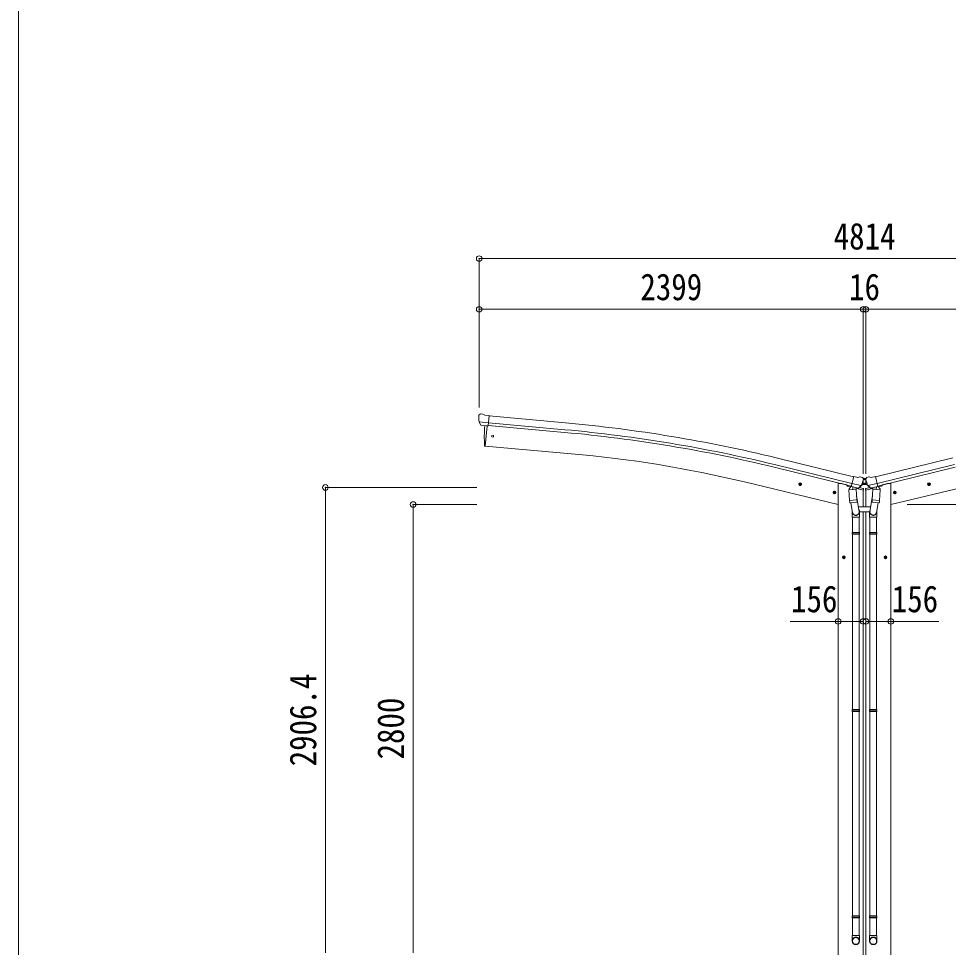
# Model space of a CAD drawing. Units: millimetres at full size. Extents: x -9783 to 33612, y -6828 to 11398.
# Drawn here: x -9783 to -3975, y -3517 to 2285 of the extents above; entities that cross this region are included whole.
import ezdxf
from ezdxf.enums import TextEntityAlignment as Align

# ---------------------------------------------------------------- set-up
doc = ezdxf.new("R2010")
doc.units = ezdxf.units.MM
doc.header["$LTSCALE"] = 35
doc.header["$PDMODE"] = 32
doc.header["$PDSIZE"] = 35
for name, color, linetype, lineweight in [('0-1_本体', 4, 'Continuous', 9), ('0-2_部品', 7, 'Continuous', 9), ('0-7_合掌部品', 3, 'Continuous', 9), ('0-A_寸法', 6, 'Continuous', 9), ('F-0_240', 7, 'Continuous', 9)]:
    doc.layers.add(name, color=color, linetype=linetype, lineweight=lineweight)
doc.styles.add('ＭＳ ゴシック', font='')
doc.styles.get('ＭＳ ゴシック').set_extended_font_data('MS Gothic')

msp = doc.modelspace()

# ---------------------------------------------------------------- linework, layer by layer
at = {"layer": '0-1_本体'}
for p, q in [((-6366.87, -240.33), (-6844.19, -197.01)), ((-6856.63, -258.93), (-6867.79, -386.54)), ((-6372.3, -300.08), (-6849.41, -256.78)), ((-6370.78, -283.36), (-6847.9, -240.06)), ((-6329.85, -433.6), (-6867.79, -386.54)), ((-4567.33, -576.73), (-5050.18, -459.16)), ((-4430.27, -576.73), (-3947.42, -459.16)), ((-4581.33, -635.07), (-5064.37, -517.45)), ((-5060.4, -501.14), (-4577.39, -618.65)), ((-3937.19, -501.14), (-4420.2, -618.65)), ((-4416.26, -635.07), (-3933.22, -517.45)), ((-4662.8, -750.32), (-5248.48, -609.72)), ((-4662.8, -620.32), (-4642.8, -620.32)), ((-4662.8, -620.32), (-4662.8, -4100.32)), ((-4642.8, -620.32), (-4609.3, -628.37)), ((-4354.79, -620.32), (-4388.3, -628.37)), ((-4334.79, -620.32), (-4354.79, -620.32)), ((-4334.79, -750.32), (-3749.11, -609.72)), ((-4334.79, -620.32), (-4334.79, -4100.32)), ((-4507.3, -660.03), (-4507.3, -765.44)), ((-4490.29, -660.03), (-4490.29, -765.44)), ((-4507.3, -795.44), (-4507.3, -4100.32)), ((-4490.29, -795.44), (-4490.29, -4100.32))]:
    msp.add_line(p, q, dxfattribs=at)
at = {"layer": '0-1_本体', "color": 6}
for p, q in [((-4663.3, -1480.5), (-4507.3, -1480.5)), ((-4334.29, -1480.5), (-4490.29, -1480.5))]:
    msp.add_line(p, q, dxfattribs=at)
at = {"layer": '0-1_本体'}
for centre, radius, start, end in [((-7180.89, -9208.9), 8962.23, 76.31388, 84.81388), ((-7180.89, -9208.9), 9005.44, 76.31388, 84.81388), ((-7180.89, -9208.9), 8945.44, 76.31388, 84.81388), ((-6974.83, -7801.91), 7396.48, 76.50259, 84.99741)]:
    msp.add_arc(centre, radius, start, end, dxfattribs=at)
at = {"layer": '0-2_部品'}
for p, q in [((-6907.39, -192), (-6907.5, -193.34)), ((-6906.32, -189.96), (-6900.84, -185.36)), ((-6897.19, -184.21), (-6883.52, -185.4)), ((-6870.57, -192.56), (-6882.29, -185.79)), ((-6870.57, -192.56), (-6844, -194.88)), ((-6849.66, -259.54), (-6844, -194.88)), ((-6906.86, -234.85), (-6847.95, -240)), ((-6895.61, -254.33), (-6906.55, -235.4)), ((-6893.22, -255.73), (-6885.52, -256.41)), ((-6856.63, -258.93), (-6867.79, -386.54)), ((-6859.62, -258.67), (-6849.66, -259.54)), ((-6867.79, -386.54), (-6869.85, -386.29)), ((-4540.92, -581), (-4566.86, -574.77)), ((-4540.92, -581), (-4527.66, -578.3)), ((-4513.18, -581.49), (-4526.37, -578.32)), ((-4484.41, -581.49), (-4471.23, -578.32)), ((-4456.67, -581), (-4469.93, -578.3)), ((-4456.67, -581), (-4430.74, -574.77)), ((-4891.54, -626.51), (-4910.98, -621.84)), ((-4908.56, -622.42), (-4903.39, -616.97)), ((-4906.43, -629.62), (-4908.56, -622.42)), ((-4903.59, -633.89), (-4898.93, -614.45)), ((-4903.39, -616.97), (-4896.09, -618.73)), ((-4896.09, -618.73), (-4893.96, -625.92)), ((-4609.3, -628.29), (-4609.3, -631.6)), ((-4586.57, -641), (-4605.46, -636.46)), ((-4582.58, -636.4), (-4595.89, -651.72)), ((-4581.64, -636.34), (-4582.58, -636.4)), ((-4578.55, -638.81), (-4580.08, -638.44)), ((-4541.85, -647.62), (-4578.55, -638.81)), ((-4519.92, -632.62), (-4577.43, -618.81)), ((-4536.77, -647.53), (-4520.4, -633.04)), ((-4510.09, -583.74), (-4506.23, -590.03)), ((-4505.87, -592.31), (-4506.14, -593.46)), ((-4491.72, -592.31), (-4491.45, -593.46)), ((-4487.51, -583.74), (-4491.36, -590.03)), ((-4477.67, -632.62), (-4420.16, -618.81)), ((-4460.82, -647.53), (-4477.2, -633.04)), ((-4455.74, -647.62), (-4419.04, -638.81)), ((-4419.04, -638.81), (-4417.51, -638.44)), ((-4415.96, -636.34), (-4415.01, -636.4)), ((-4415.01, -636.4), (-4401.7, -651.72)), ((-4411.02, -641), (-4392.13, -636.46)), ((-4388.3, -628.29), (-4388.3, -631.6)), ((-4106.06, -626.51), (-4086.61, -621.84)), ((-4101.5, -618.73), (-4103.63, -625.92)), ((-4094.2, -616.97), (-4101.5, -618.73)), ((-4094, -633.89), (-4098.67, -614.45)), ((-4089.03, -622.42), (-4094.2, -616.97)), ((-4091.17, -629.62), (-4089.03, -622.42)), ((-4677.61, -677.86), (-4697.06, -673.19)), ((-4694.64, -673.78), (-4689.47, -668.33)), ((-4692.5, -680.97), (-4694.64, -673.78)), ((-4689.67, -685.25), (-4685, -665.81)), ((-4689.47, -668.33), (-4682.17, -670.08)), ((-4682.17, -670.08), (-4680.04, -677.28)), ((-4597, -658.17), (-4551.31, -654.98)), ((-4592.32, -725.01), (-4597, -658.17)), ((-4595.89, -651.72), (-4595.45, -658.06)), ((-4572.6, -640.63), (-4571.58, -655.24)), ((-4544.39, -649.63), (-4570.21, -656.07)), ((-4553.08, -651.8), (-4552.85, -655.09)), ((-4551.31, -654.98), (-4546.64, -721.81)), ((-4504.74, -660.64), (-4547.45, -650.39)), ((-4539.48, -648.1), (-4547, -646.29)), ((-4543.69, -647.85), (-4543.64, -648.59)), ((-4540.32, -647.99), (-4541.85, -647.62)), ((-4532.79, -644.65), (-4507.04, -650.84)), ((-4504.74, -653.75), (-4504.74, -660.64)), ((-4492.85, -660.64), (-4450.15, -650.39)), ((-4492.85, -653.75), (-4492.85, -660.64)), ((-4464.8, -644.65), (-4490.55, -650.84)), ((-4458.11, -648.1), (-4450.59, -646.29)), ((-4457.27, -647.99), (-4455.74, -647.62)), ((-4453.91, -647.85), (-4453.96, -648.59)), ((-4453.2, -649.63), (-4427.39, -656.07)), ((-4446.28, -654.98), (-4450.96, -721.81)), ((-4400.6, -658.17), (-4446.28, -654.98)), ((-4444.51, -651.8), (-4444.74, -655.09)), ((-4424.99, -640.63), (-4426.01, -655.24)), ((-4405.27, -725.01), (-4400.6, -658.17)), ((-4401.7, -651.72), (-4402.14, -658.06)), ((-4319.98, -677.86), (-4300.53, -673.19)), ((-4315.42, -670.08), (-4317.55, -677.28)), ((-4308.12, -668.33), (-4315.42, -670.08)), ((-4307.92, -685.25), (-4312.59, -665.81)), ((-4302.96, -673.78), (-4308.12, -668.33)), ((-4305.09, -680.97), (-4302.96, -673.78)), ((-4592.32, -725.01), (-4546.64, -721.81)), ((-4592.31, -725.01), (-4591.42, -737.7)), ((-4547.62, -736.42), (-4589.32, -739.33)), ((-4583.89, -738.95), (-4573.16, -802.54)), ((-4548.37, -697.05), (-4532.45, -793.22)), ((-4545.78, -734.28), (-4546.65, -721.82)), ((-4546.17, -735.64), (-4546.17, -735.64)), ((-4449.23, -697.05), (-4465.14, -793.22)), ((-4451.82, -734.28), (-4450.94, -721.82)), ((-4451.42, -735.64), (-4451.42, -735.64)), ((-4405.27, -725.01), (-4450.96, -721.81)), ((-4449.97, -736.42), (-4408.28, -739.33)), ((-4413.7, -738.95), (-4424.44, -802.54)), ((-4405.28, -725.01), (-4406.17, -737.7)), ((-4576.3, -795.72), (-4576.3, -830.38)), ((-4530.3, -830.38), (-4530.3, -796.03)), ((-4467.29, -830.38), (-4467.29, -796.03)), ((-4421.29, -795.72), (-4421.29, -830.38)), ((-4576.3, -830.38), (-4530.3, -830.38)), ((-4574.3, -830.38), (-4574.3, -924.38)), ((-4532.3, -830.38), (-4532.3, -924.38)), ((-4421.29, -830.38), (-4467.29, -830.38)), ((-4465.29, -830.38), (-4465.29, -924.38)), ((-4423.29, -830.38), (-4423.29, -924.38)), ((-4576.3, -926.38), (-4575.3, -924.38)), ((-4576.3, -926.38), (-4530.3, -926.38)), ((-4576.3, -926.38), (-4576.3, -934.38)), ((-4575.3, -924.38), (-4531.3, -924.38)), ((-4530.3, -926.38), (-4531.3, -924.38)), ((-4467.29, -926.38), (-4466.29, -924.38)), ((-4421.29, -926.38), (-4467.29, -926.38)), ((-4422.29, -924.38), (-4466.29, -924.38)), ((-4421.29, -926.38), (-4422.29, -924.38)), ((-4421.29, -926.38), (-4421.29, -934.38)), ((-4576.3, -934.38), (-4530.3, -934.38)), ((-4576.3, -934.38), (-4575.3, -936.38)), ((-4575.3, -936.38), (-4531.3, -936.38)), ((-4574.3, -936.38), (-4574.3, -2030.57)), ((-4532.3, -936.38), (-4532.3, -2030.57)), ((-4421.29, -934.38), (-4467.29, -934.38)), ((-4422.29, -936.38), (-4466.29, -936.38)), ((-4465.29, -936.38), (-4465.29, -2030.57)), ((-4423.29, -936.38), (-4423.29, -2030.57)), ((-4421.29, -934.38), (-4422.29, -936.38)), ((-4638.8, -1080.44), (-4618.8, -1080.44)), ((-4635.3, -1076.69), (-4628.8, -1072.94)), ((-4628.8, -1090.44), (-4628.8, -1070.44)), ((-4628.8, -1072.94), (-4622.3, -1076.69)), ((-4622.3, -1084.2), (-4628.8, -1087.95)), ((-4622.3, -1076.69), (-4622.3, -1084.2)), ((-4358.79, -1080.44), (-4378.79, -1080.44)), ((-4368.79, -1072.94), (-4375.29, -1076.69)), ((-4375.29, -1076.69), (-4375.29, -1084.2)), ((-4375.29, -1084.2), (-4368.79, -1087.95)), ((-4368.79, -1090.44), (-4368.79, -1070.44)), ((-4362.29, -1076.69), (-4368.79, -1072.94)), ((-4576.3, -2032.57), (-4575.3, -2030.57)), ((-4576.3, -2032.57), (-4530.3, -2032.57)), ((-4576.3, -2032.57), (-4576.3, -2040.57)), ((-4575.3, -2030.57), (-4531.3, -2030.57)), ((-4530.3, -2032.57), (-4531.3, -2030.57)), ((-4467.29, -2032.57), (-4466.29, -2030.57)), ((-4421.29, -2032.57), (-4467.29, -2032.57)), ((-4422.29, -2030.57), (-4466.29, -2030.57)), ((-4421.29, -2032.57), (-4422.29, -2030.57)), ((-4421.29, -2032.57), (-4421.29, -2040.57)), ((-4576.3, -2040.57), (-4530.3, -2040.57)), ((-4576.3, -2040.57), (-4575.3, -2042.57)), ((-4575.3, -2042.57), (-4531.3, -2042.57)), ((-4574.3, -2042.57), (-4574.3, -3320.75)), ((-4532.3, -2042.57), (-4532.3, -3320.75)), ((-4421.29, -2040.57), (-4467.29, -2040.57)), ((-4422.29, -2042.57), (-4466.29, -2042.57)), ((-4465.29, -2042.57), (-4465.29, -3320.75)), ((-4423.29, -2042.57), (-4423.29, -3320.75)), ((-4421.29, -2040.57), (-4422.29, -2042.57)), ((-4576.3, -3322.75), (-4575.3, -3320.75)), ((-4576.3, -3322.75), (-4530.3, -3322.75)), ((-4576.3, -3322.75), (-4576.3, -3330.75)), ((-4576.3, -3330.75), (-4530.3, -3330.75)), ((-4576.3, -3330.75), (-4575.3, -3332.75)), ((-4575.3, -3320.75), (-4531.3, -3320.75)), ((-4575.3, -3332.75), (-4531.3, -3332.75)), ((-4574.3, -3332.75), (-4574.3, -3442.76)), ((-4532.3, -3332.75), (-4532.3, -3442.76)), ((-4530.3, -3322.75), (-4531.3, -3320.75)), ((-4467.29, -3322.75), (-4466.29, -3320.75)), ((-4421.29, -3322.75), (-4467.29, -3322.75)), ((-4421.29, -3330.75), (-4467.29, -3330.75)), ((-4422.29, -3320.75), (-4466.29, -3320.75)), ((-4422.29, -3332.75), (-4466.29, -3332.75)), ((-4465.29, -3332.75), (-4465.29, -3442.76)), ((-4423.29, -3332.75), (-4423.29, -3442.76)), ((-4421.29, -3322.75), (-4422.29, -3320.75)), ((-4421.29, -3330.75), (-4422.29, -3332.75)), ((-4421.29, -3322.75), (-4421.29, -3330.75)), ((-4576.3, -3476.9), (-4576.3, -3442.76)), ((-4576.3, -3442.76), (-4530.3, -3442.76)), ((-4530.3, -3476.9), (-4530.3, -3442.76)), ((-4467.29, -3476.9), (-4467.29, -3442.76)), ((-4421.29, -3442.76), (-4467.29, -3442.76)), ((-4421.29, -3476.9), (-4421.29, -3442.76))]:
    msp.add_line(p, q, dxfattribs=at)
for points in [[(-6906.94, -234.22), (-6906.65, -235.2), (-6906.55, -235.4)], [(-6859.62, -258.67), (-6859.89, -258.74), (-6885.26, -256.52), (-6885.52, -256.41)], [(-4572.28, -640.22), (-4582.01, -637.89), (-4566.86, -574.77)], [(-4425.31, -640.22), (-4415.58, -637.89), (-4430.74, -574.77)], [(-4893.96, -625.92), (-4899.13, -631.37), (-4906.43, -629.62)], [(-4519.65, -632.04), (-4520.24, -632.89), (-4520.4, -633.04)], [(-4477.94, -632.04), (-4477.36, -632.89), (-4477.2, -633.04)], [(-4103.63, -625.92), (-4098.46, -631.37), (-4091.17, -629.62)], [(-4680.04, -677.28), (-4685.21, -682.73), (-4692.5, -680.97)], [(-4572.28, -640.22), (-4572.05, -640.37), (-4547.28, -646.32), (-4547, -646.29)], [(-4425.31, -640.22), (-4425.54, -640.37), (-4450.31, -646.32), (-4450.59, -646.29)], [(-4317.55, -677.28), (-4312.39, -682.73), (-4305.09, -680.97)], [(-4530.3, -926.38), (-4530.3, -934.38), (-4531.3, -936.38)], [(-4467.29, -926.38), (-4467.29, -934.38), (-4466.29, -936.38)], [(-4628.8, -1087.95), (-4635.3, -1084.2), (-4635.3, -1076.69)], [(-4368.79, -1087.95), (-4362.29, -1084.2), (-4362.29, -1076.69)], [(-4530.3, -2032.57), (-4530.3, -2040.57), (-4531.3, -2042.57)], [(-4467.29, -2032.57), (-4467.29, -2040.57), (-4466.29, -2042.57)], [(-4530.3, -3322.75), (-4530.3, -3330.75), (-4531.3, -3332.75)], [(-4467.29, -3322.75), (-4467.29, -3330.75), (-4466.29, -3332.75)]]:
    msp.add_lwpolyline(points, dxfattribs=at)
for centre, radius in [((-6822.11, -323.28), 6.5), ((-4901.26, -624.17), 8.5), ((-4901.26, -624.17), 7.7), ((-4901.26, -624.17), 6.5), ((-4096.33, -624.17), 8.5), ((-4096.33, -624.17), 7.7), ((-4096.33, -624.17), 6.5), ((-4687.34, -675.53), 8.5), ((-4687.34, -675.53), 7.7), ((-4687.34, -675.53), 6.5), ((-4310.25, -675.53), 8.5), ((-4310.25, -675.53), 7.7), ((-4310.25, -675.53), 6.5), ((-4628.8, -1080.44), 8.5), ((-4628.8, -1080.44), 7.7), ((-4628.8, -1080.44), 6.5), ((-4368.79, -1080.44), 8.5), ((-4368.79, -1080.44), 7.7), ((-4368.79, -1080.44), 6.5)]:
    msp.add_circle(centre, radius, dxfattribs=at)
for centre, radius, start, end in [((-6705.88, -210.98), 202.4, 175, 186.5915), ((-6897.62, -189.19), 5, 85.00648, 129.99352), ((-6883.79, -188.39), 3, 60, 85), ((-5974.03, -330.72), 900, 175.35014, 183.36081), ((-6869.49, -383.31), 3, 183.36081, 263), ((-4527.07, -581.24), 3, 76.5, 101.5), ((-4470.53, -581.24), 3, 78.5, 103.5), ((-4604.3, -631.6), 5, 180, 256.5), ((-4579.97, -637.96), 0.5, 221.23754, 256.5), ((-4702.95, -546.21), 202.4, 334.90875, 346.5), ((-4514.35, -586.35), 5, 31.5, 76.5), ((-4294.64, -546.21), 202.4, 193.5, 205.09125), ((-4483.24, -586.35), 5, 103.5, 148.5), ((-4417.63, -637.96), 0.5, 283.5, 318.76246), ((-4393.3, -631.6), 5, 283.5, 0), ((-4573.2, -640.72), 0.604, 7.79405, 79.40158), ((-4570.56, -655.1), 1.03, 188.03431, 289.96103), ((-4544.63, -648.66), 1, 284, 4), ((-4543.19, -647.81), 0.5, 76.5, 184), ((-4540.2, -647.5), 0.5, 256.5, 291.76246), ((-4507.74, -653.75), 3, 0, 76.5), ((-4489.85, -653.75), 3, 103.5, 180), ((-4457.39, -647.5), 0.5, 248.23754, 283.5), ((-4454.4, -647.81), 0.5, 356, 103.5), ((-4452.96, -648.66), 1, 176, 256), ((-4427.03, -655.1), 1.03, 250.03897, 351.96569), ((-4424.39, -640.72), 0.604, 100.59842, 172.20595), ((-4589.46, -737.34), 2, 190.53157, 274), ((-4547.76, -734.42), 2, 274, 322.59038), ((-4547.72, -734.45), 1.95, 322.52234, 4.95983), ((-4449.88, -734.45), 1.95, 175.04017, 217.47766), ((-4449.83, -734.42), 2, 217.40962, 266), ((-4408.14, -737.34), 2, 266, 349.46843), ((-4560.3, -796.03), 30, 0, 2.54858), ((-4437.29, -796.03), 30, 177.45142, 180)]:
    msp.add_arc(centre, radius, start, end, dxfattribs=at)
for centre, major_axis, ratio, start_param, end_param in [((-6904.39, -192.26), (-2.71, -1.31), 0.997474, 4.9606201, 5.7465286), ((-6911.71, -187.96), (15.35, 3.44), 0.101033, 0.3078116, 0.3080427), ((-6893.01, -252.83), (-1.62, -2.54), 0.997631, 5.8041905, 6.6006116), ((-6892.89, -252.63), (3.5, 2.17), 0.650902, 4.0958226, 4.1686332), ((-6892.96, -252.74), (-1.62, -2.54), 0.997631, 0.3902369, 0.4789948), ((-4508.79, -591.6), (1.57, -2.57), 0.99628, 0.7835347, 1.5707963), ((-4488.8, -591.6), (-1.57, -2.57), 0.99628, 4.712389, 5.4996506), ((-4538.79, -645.17), (0.73, -2.92), 0.997631, 5.8041905, 5.8929484), ((-4538.82, -645.05), (-2.63, 3.16), 0.650902, 2.1145521, 2.1873627), ((-4538.76, -645.27), (0.73, -2.92), 0.997631, 5.965759, 6.7621801), ((-4458.83, -645.27), (-0.73, -2.92), 0.997631, 5.8041905, 6.6006116), ((-4458.77, -645.05), (2.63, 3.16), 0.650902, 4.0958226, 4.1686332), ((-4458.81, -645.17), (-0.73, -2.92), 0.997631, 0.3902369, 0.4789948), ((-4553.3, -795.72), (-23, 0), 0.996195, 6.0000678, 10.0103449), ((-4553.3, -795.72), (-21, 0), 0.996195, 0.3319459, 3.3482706), ((-4444.29, -795.72), (23, 0), 0.996195, 2.5560258, 6.5663028), ((-4444.29, -795.72), (21, 0), 0.996195, 2.9349147, 5.9512394), ((-4553.3, -3475.15), (23, 0), 0.996195, 6.2831853, 9.424778), ((-4553.3, -3476.9), (23, 0), 0.996195, 6.2831853, 9.424778), ((-4553.3, -3476.9), (0, -23.43), 0.981806, 4.712389, 7.8539816), ((-4444.29, -3475.15), (-23, 0), 0.996195, 3.1415927, 6.2831853), ((-4444.29, -3476.9), (-23, 0), 0.996195, 3.1415927, 6.2831853), ((-4444.29, -3476.9), (0, -23.43), 0.981806, 4.712389, 7.8539816)]:
    msp.add_ellipse(centre, major_axis=major_axis, ratio=ratio, start_param=start_param, end_param=end_param, dxfattribs=at)
for centre, major_axis in [((-4553.3, -3476.9), (-21, 0)), ((-4444.29, -3476.9), (21, 0))]:
    msp.add_ellipse(centre, major_axis=major_axis, ratio=0.996195, dxfattribs=at)
at = {"layer": '0-7_合掌部品'}
for p, q in [((-4533.35, -645.15), (-4512.3, -626.52)), ((-4518.86, -630.32), (-4513.29, -625.4)), ((-4512.3, -625.02), (-4505.84, -625.02)), ((-4485.3, -626.52), (-4512.3, -626.52)), ((-4507.3, -599.02), (-4507.1, -597.27)), ((-4507.3, -599.02), (-4507.3, -622.52)), ((-4505.55, -625.52), (-4507.3, -622.52)), ((-4506.27, -589.97), (-4506.05, -588.02)), ((-4491.55, -588.02), (-4506.05, -588.02)), ((-4505.55, -625.52), (-4492.05, -625.52)), ((-4497.54, -592.74), (-4496.7, -592.74)), ((-4497.54, -621.44), (-4496.7, -621.44)), ((-4492.05, -625.52), (-4490.3, -622.52)), ((-4491.75, -625.02), (-4485.3, -625.02)), ((-4491.32, -589.97), (-4491.55, -588.02)), ((-4490.3, -599.02), (-4490.5, -597.27)), ((-4490.3, -599.02), (-4490.3, -622.52)), ((-4464.25, -645.15), (-4485.3, -626.52)), ((-4478.74, -630.32), (-4484.3, -625.4)), ((-4460.54, -765.44), (-4537.05, -765.44)), ((-4530.31, -795.44), (-4467.28, -795.44))]:
    msp.add_line(p, q, dxfattribs=at)
for points in [[(-4500.06, -591.9), (-4500.9, -591.9), (-4500.9, -592.74), (-4500.06, -592.74)], [(-4500.06, -620.6), (-4500.9, -620.6), (-4500.9, -621.44), (-4500.06, -621.44)], [(-4498.38, -591.06), (-4498.38, -590.22), (-4499.22, -590.22), (-4499.22, -591.06)], [(-4499.22, -593.58), (-4499.22, -594.42), (-4498.38, -594.42), (-4498.38, -593.58)], [(-4498.38, -619.76), (-4498.38, -618.92), (-4499.22, -618.92), (-4499.22, -619.76)], [(-4499.22, -622.28), (-4499.22, -623.12), (-4498.38, -623.12), (-4498.38, -622.28)], [(-4496.7, -592.74), (-4496.7, -591.9), (-4497.54, -591.9)], [(-4496.7, -621.44), (-4496.7, -620.6), (-4497.54, -620.6)]]:
    msp.add_lwpolyline(points, dxfattribs=at)
for centre in [(-4498.8, -592.32), (-4498.8, -621.02)]:
    msp.add_circle(centre, 3.5, dxfattribs=at)
for centre, radius, start, end in [((-4512.3, -626.52), 1.5, 90, 131.5), ((-4500.06, -591.06), 0.84, 270, 0), ((-4500.06, -593.58), 0.84, 0, 90), ((-4500.06, -619.76), 0.84, 270, 0), ((-4500.06, -622.28), 0.84, 0, 90), ((-4497.54, -591.06), 0.84, 180, 270), ((-4497.54, -593.58), 0.84, 90, 180), ((-4497.54, -619.76), 0.84, 180, 270), ((-4497.54, -622.28), 0.84, 90, 180), ((-4485.3, -626.52), 1.5, 48.5, 90), ((-4534.34, -644.02), 1.5, 263.94026, 311.5), ((-4463.25, -644.02), 1.5, 228.5, 276.05974)]:
    msp.add_arc(centre, radius, start, end, dxfattribs=at)
at = {"layer": '0-A_寸法'}
for p, q in [((-6906.2, 785.3), (-6906.2, 468.68)), ((-6906.2, 785.3), (-2092.2, 785.3)), ((-6906.2, 468.68), (-6906.2, -143.55)), ((-6906.2, 468.68), (-4507.2, 468.68)), ((-4507.2, 468.68), (-4507.2, 239.67)), ((-4507.2, 468.68), (-4491.2, 468.68)), ((-4507.2, 468.68), (-4507.2, -558.67)), ((-4491.2, 468.68), (-4491.2, 239.67)), ((-4491.2, 468.68), (-2092.2, 468.68)), ((-4491.2, 468.68), (-4491.2, 239.67)), ((-4491.2, 468.68), (-4491.2, -558.67)), ((-7866.78, -643.92), (-6921.69, -643.92)), ((-7866.78, -3550.32), (-7866.78, -643.92)), ((-7318.81, -750.32), (-6921.69, -750.32)), ((-7318.81, -3550.32), (-7318.81, -750.32)), ((-4233.57, -750.32), (-3846.71, -750.32)), ((-4663.3, -1480.5), (-4963.3, -1480.5)), ((-4334.29, -1480.5), (-4034.29, -1480.5))]:
    msp.add_line(p, q, dxfattribs=at)
for p in [(-6906.2, 785.3), (-6906.2, 468.68), (-4507.2, 468.68), (-4491.2, 468.68), (-7866.78, -643.92), (-7318.81, -750.32), (-4663.3, -1480.5), (-4507.3, -1480.5), (-4490.29, -1480.5), (-4334.29, -1480.5)]:
    msp.add_point(p, dxfattribs=at)
at = {"layer": 'F-0_240', "color": 5}
msp.add_line((-9783.03, 6751.9), (-9783.03, -6828.1), dxfattribs=at)

# ---------------------------------------------------------------- texts
at = {"layer": '0-A_寸法', "color": 7, "style": 'ＭＳ ゴシック', "width": 0.85}
for s, p in [('4814', (-4691.7, 792.3)), ('2399', (-5899.2, 475.68)), ('16', (-4595.45, 475.68)), ('156', (-4957.68, -1473.5)), ('156', (-4328.66, -1473.5))]:
    msp.add_text(s, height=166.8, dxfattribs=at).set_placement(p, align=Align.BOTTOM_LEFT)
for s, p in [('2906.4', (-7873.78, -2385.87)), ('2800', (-7325.81, -2342.82))]:
    msp.add_text(s, height=166.8, rotation=90, dxfattribs=at).set_placement(p, align=Align.BOTTOM_LEFT)

doc.saveas('drawing.dxf')
